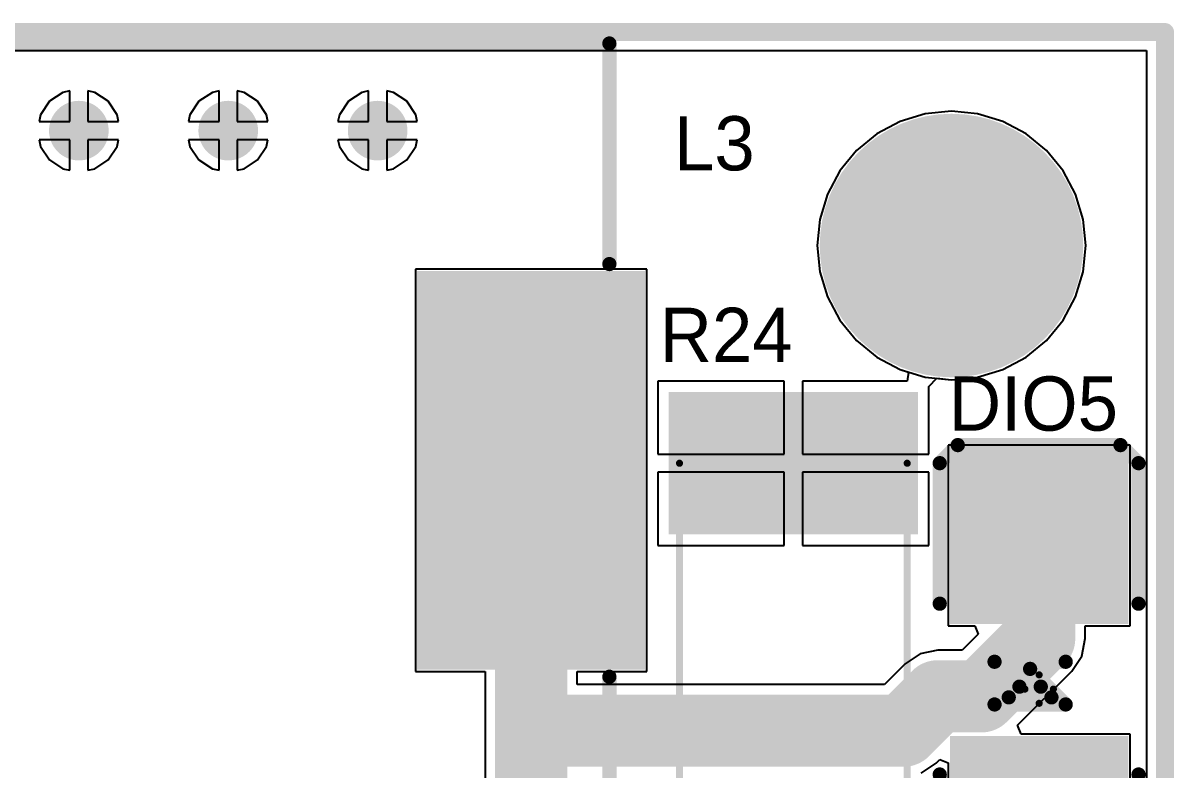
# Model space of a CAD drawing. Header units: millimetres. Extents: x 3.76 to 6.92, y 1.08 to 2.74.
# Drawn here: x 6.281 to 6.918, y 2.326 to 2.74 of the extents above; entities that cross this region are included whole.
import ezdxf

# ---------------------------------------------------------------- set-up
doc = ezdxf.new("R2010")
doc.units = ezdxf.units.MM
doc.header["$MEASUREMENT"] = 0
for name, color, linetype in [('BottomLayer', 5, 'Continuous'), ('BottomSolder', 6, 'Continuous'), ('KeepOutLayer', 6, 'Continuous'), ('Mechanical1', 6, 'Continuous'), ('MultiLayer', 9, 'Continuous'), ('PadHoleLayer', 156, 'Continuous'), ('TopLayer', 1, 'Continuous'), ('TopOverlay', 2, 'Continuous'), ('TopPaste', 8, 'Continuous'), ('TopSolder', 216, 'Continuous'), ('ViaHoleLayer', 16, 'Continuous')]:
    doc.layers.add(name, color=color, linetype=linetype)

# ---------------------------------------------------------------- blocks, each defined once
blk = doc.blocks.new('RES_SMD_2512_19')
at = {"layer": 'TopLayer'}
for points in [[(-0.09054, -0.05996), (-0.09054, 0.06996), (-0.16141, -0.05996), (-0.16141, 0.06996)], [(0.16142, -0.05996), (0.16142, 0.06996), (0.09056, -0.05996), (0.09056, 0.06996)]]:
    blk.add_solid(points, dxfattribs=at)
at = {"layer": 'TopOverlay', "const_width": 0.00394}
for points in [[(0.12599, 0.06799), (-0.12598, 0.06799)], [(-0.12598, -0.05799), (-0.12598, 0.06799)], [(0.12599, -0.05799), (0.12599, 0.06799)], [(0.12599, -0.05799), (-0.12598, -0.05799)]]:
    blk.add_lwpolyline(points, dxfattribs=at)
at = {"layer": 'TopOverlay', "const_width": 0.00197}
for points in [[(-0.12696, 0.06799, 1), (-0.12499, 0.06799, 1)], [(-0.12696, 0.06799, 1), (-0.12499, 0.06799, 1)], [(0.12501, 0.06799, 1), (0.12698, 0.06799, 1)], [(0.12501, 0.06799, 1), (0.12698, 0.06799, 1)], [(-0.12696, -0.05799, 1), (-0.12499, -0.05799, 1)], [(-0.12696, -0.05799, 1), (-0.12499, -0.05799, 1)], [(0.12501, -0.05799, 1), (0.12698, -0.05799, 1)], [(0.12501, -0.05799, 1), (0.12698, -0.05799, 1)]]:
    blk.add_lwpolyline(points, format="xyb", close=True, dxfattribs=at)
at = {"layer": 'TopPaste'}
for points in [[(-0.09054, -0.05996), (-0.09054, 0.06996), (-0.16141, -0.05996), (-0.16141, 0.06996)], [(0.16142, -0.05996), (0.16142, 0.06996), (0.09056, -0.05996), (0.09056, 0.06996)]]:
    blk.add_solid(points, dxfattribs=at)
at = {"layer": 'TopSolder'}
for points in [[(-0.08654, -0.06396), (-0.08654, 0.07396), (-0.16541, -0.06396), (-0.16541, 0.07396)], [(0.16542, -0.06396), (0.16542, 0.07396), (0.08656, -0.06396), (0.08656, 0.07396)]]:
    blk.add_solid(points, dxfattribs=at)
blk = doc.blocks.new('L_SMD_M_12_10_46')
at = {"layer": 'TopLayer'}
for points in [[(-0.1063, 0.13386), (0.1063, 0.13386), (-0.1063, 0.25197), (0.1063, 0.25197)], [(-0.1063, -0.25197), (0.1063, -0.25197), (-0.1063, -0.13386), (0.1063, -0.13386)]]:
    blk.add_solid(points, dxfattribs=at)
at = {"layer": 'TopOverlay', "const_width": 0.00787}
for points in [[(-0.23622, -0.23622), (-0.23622, 0.23622)], [(-0.11417, 0.23622), (-0.23622, 0.23622)], [(0.23622, 0.23622), (0.11417, 0.23622)], [(0.23622, -0.23622), (0.23622, 0.23622)], [(-0.11024, -0.23622), (-0.23622, -0.23622)], [(0.23622, -0.23622), (0.11417, -0.23622)]]:
    blk.add_lwpolyline(points, dxfattribs=at)
at = {"layer": 'TopOverlay', "const_width": 0.00394}
for points in [[(-0.23819, 0.23622, 1), (-0.23425, 0.23622, 1)], [(-0.23819, 0.23622, 1), (-0.23425, 0.23622, 1)], [(-0.11614, 0.23622, 1), (-0.1122, 0.23622, 1)], [(0.1122, 0.23622, 1), (0.11614, 0.23622, 1)], [(0.23425, 0.23622, 1), (0.23819, 0.23622, 1)], [(0.23425, 0.23622, 1), (0.23819, 0.23622, 1)], [(-0.23819, -0.23622, 1), (-0.23425, -0.23622, 1)], [(-0.23819, -0.23622, 1), (-0.23425, -0.23622, 1)], [(-0.1122, -0.23622, 1), (-0.10827, -0.23622, 1)], [(0.1122, -0.23622, 1), (0.11614, -0.23622, 1)], [(0.23425, -0.23622, 1), (0.23819, -0.23622, 1)], [(0.23425, -0.23622, 1), (0.23819, -0.23622, 1)]]:
    blk.add_lwpolyline(points, format="xyb", close=True, dxfattribs=at)
at = {"layer": 'TopPaste'}
for points in [[(-0.1063, 0.13386), (0.1063, 0.13386), (-0.1063, 0.25197), (0.1063, 0.25197)], [(-0.1063, -0.25197), (0.1063, -0.25197), (-0.1063, -0.13386), (0.1063, -0.13386)]]:
    blk.add_solid(points, dxfattribs=at)
at = {"layer": 'TopSolder'}
for points in [[(-0.1103, 0.12986), (0.1103, 0.12986), (-0.1103, 0.25597), (0.1103, 0.25597)], [(-0.1103, -0.25597), (0.1103, -0.25597), (-0.1103, -0.12986), (0.1103, -0.12986)]]:
    blk.add_solid(points, dxfattribs=at)
blk = doc.blocks.new('DIO_SMD_106_51')
at = {"layer": 'Mechanical1', "const_width": 0.00394}
for points in [[(0.005, -0.00787), (0.005, 0.00787)], [(0.01287, 0), (-0.00287, 0)]]:
    blk.add_lwpolyline(points, dxfattribs=at)
at = {"layer": 'Mechanical1', "const_width": 0.00197}
for points in [[(0.00402, 0.00787, 1), (0.00598, 0.00787, 1)], [(-0.00386, 0, 1), (-0.00189, 0, 1)], [(0.01189, 0, 1), (0.01386, 0, 1)], [(0.00402, -0.00787, 1), (0.00598, -0.00787, 1)]]:
    blk.add_lwpolyline(points, format="xyb", close=True, dxfattribs=at)
at = {"layer": 'TopLayer'}
for points in [[(-0.035, 0.04528), (-0.125, 0.04528), (-0.035, -0.04528), (-0.125, -0.04528)], [(0.125, 0.04528), (0.035, 0.04528), (0.125, -0.04528), (0.035, -0.04528)]]:
    blk.add_solid(points, dxfattribs=at)
at = {"layer": 'TopOverlay', "const_width": 0.00787}
for points in [[(-0.13, 0.045), (-0.12, 0.055)], [(-0.04224, 0.055), (-0.12, 0.055)], [(0.135, 0.055), (0.05224, 0.055)], [(0.135, -0.055), (0.135, 0.055)], [(-0.13, -0.045), (-0.13, 0.045)], [(-0.01012, -0.02468), (-0.01012, 0.01469)], [(-0.00618, -0.005), (0.0135, 0.01469)], [(0.0135, -0.02468), (0.0135, 0.01469)], [(0.00957, -0.01681), (0.00957, 0.00681)], [(0.00366, -0.01091), (0.00366, 0.00091)], [(0.0135, -0.02468), (-0.00618, -0.005)], [(-0.12, -0.055), (-0.13, -0.045)], [(-0.04224, -0.055), (-0.12, -0.055)], [(0.135, -0.055), (0.05224, -0.055)]]:
    blk.add_lwpolyline(points, dxfattribs=at)
at = {"layer": 'TopOverlay', "const_width": 0.00394}
for points in [[(-0.12197, 0.055, 1), (-0.11803, 0.055, 1)], [(-0.12197, 0.055, 1), (-0.11803, 0.055, 1)], [(-0.04421, 0.055, 1), (-0.04028, 0.055, 1)], [(0.05028, 0.055, 1), (0.05421, 0.055, 1)], [(0.13303, 0.055, 1), (0.13697, 0.055, 1)], [(0.13303, 0.055, 1), (0.13697, 0.055, 1)], [(-0.13197, 0.045, 1), (-0.12803, 0.045, 1)], [(-0.13197, 0.045, 1), (-0.12803, 0.045, 1)], [(-0.01209, 0.01469, 1), (-0.00815, 0.01469, 1)], [(0.01154, 0.01469, 1), (0.01547, 0.01469, 1)], [(0.01154, 0.01469, 1), (0.01547, 0.01469, 1)], [(0.0076, 0.00681, 1), (0.01154, 0.00681, 1)], [(0.00169, 0.00091, 1), (0.00563, 0.00091, 1)], [(-0.00815, -0.005, 1), (-0.00421, -0.005, 1)], [(-0.00815, -0.005, 1), (-0.00421, -0.005, 1)], [(0.00169, -0.01091, 1), (0.00563, -0.01091, 1)], [(0.0076, -0.01681, 1), (0.01154, -0.01681, 1)], [(-0.01209, -0.02468, 1), (-0.00815, -0.02468, 1)], [(0.01154, -0.02468, 1), (0.01547, -0.02468, 1)], [(0.01154, -0.02468, 1), (0.01547, -0.02468, 1)], [(-0.13197, -0.045, 1), (-0.12803, -0.045, 1)], [(-0.13197, -0.045, 1), (-0.12803, -0.045, 1)], [(-0.12197, -0.055, 1), (-0.11803, -0.055, 1)], [(-0.12197, -0.055, 1), (-0.11803, -0.055, 1)], [(-0.04421, -0.055, 1), (-0.04028, -0.055, 1)], [(0.05028, -0.055, 1), (0.05421, -0.055, 1)], [(0.13303, -0.055, 1), (0.13697, -0.055, 1)], [(0.13303, -0.055, 1), (0.13697, -0.055, 1)]]:
    blk.add_lwpolyline(points, format="xyb", close=True, dxfattribs=at)
at = {"layer": 'TopPaste'}
for points in [[(-0.035, 0.04528), (-0.125, 0.04528), (-0.035, -0.04528), (-0.125, -0.04528)], [(0.125, 0.04528), (0.035, 0.04528), (0.125, -0.04528), (0.035, -0.04528)]]:
    blk.add_solid(points, dxfattribs=at)
at = {"layer": 'TopSolder'}
for points in [[(-0.031, 0.04928), (-0.129, 0.04928), (-0.031, -0.04928), (-0.129, -0.04928)], [(0.129, 0.04928), (0.031, 0.04928), (0.129, -0.04928), (0.031, -0.04928)]]:
    blk.add_solid(points, dxfattribs=at)

msp = doc.modelspace()

# ---------------------------------------------------------------- linework, layer by layer
at = {"layer": 'BottomLayer'}
for p, q in [((5.684, 2.72435), (6.90241, 2.72435)), ((6.90241, 2.72435), (6.90241, 1.0912)), ((6.30289, 2.70119), (6.29544, 2.69622)), ((6.30667, 2.70195), (6.30289, 2.70119)), ((6.30667, 2.685), (6.30667, 2.70195)), ((6.32045, 2.70119), (6.31667, 2.70195)), ((6.31667, 2.70195), (6.31667, 2.685)), ((6.32789, 2.69622), (6.32045, 2.70119)), ((6.38555, 2.70119), (6.37811, 2.69622)), ((6.38933, 2.70195), (6.38555, 2.70119)), ((6.38933, 2.685), (6.38933, 2.70195)), ((6.40311, 2.70119), (6.39933, 2.70195)), ((6.39933, 2.70195), (6.39933, 2.685)), ((6.41055, 2.69622), (6.40311, 2.70119)), ((6.46822, 2.70119), (6.46078, 2.69622)), ((6.472, 2.70195), (6.46822, 2.70119)), ((6.472, 2.685), (6.472, 2.70195)), ((6.48578, 2.70119), (6.482, 2.70195)), ((6.482, 2.70195), (6.482, 2.685)), ((6.49322, 2.69622), (6.48578, 2.70119)), ((6.29544, 2.69622), (6.29047, 2.68878)), ((6.33286, 2.68878), (6.32789, 2.69622)), ((6.37811, 2.69622), (6.37314, 2.68878)), ((6.41553, 2.68878), (6.41055, 2.69622)), ((6.46078, 2.69622), (6.45581, 2.68878)), ((6.49819, 2.68878), (6.49322, 2.69622)), ((6.29047, 2.68878), (6.28972, 2.685)), ((6.33361, 2.685), (6.33286, 2.68878)), ((6.37314, 2.68878), (6.37239, 2.685)), ((6.41628, 2.685), (6.41553, 2.68878)), ((6.45581, 2.68878), (6.45505, 2.685)), ((6.49895, 2.685), (6.49819, 2.68878)), ((6.78001, 2.68926), (6.76608, 2.68504)), ((6.7945, 2.69069), (6.78001, 2.68926)), ((6.80898, 2.68926), (6.7945, 2.69069)), ((6.82291, 2.68504), (6.80898, 2.68926)), ((6.28972, 2.685), (6.30667, 2.685)), ((6.31667, 2.685), (6.33361, 2.685)), ((6.37239, 2.685), (6.38933, 2.685)), ((6.39933, 2.685), (6.41628, 2.685)), ((6.45505, 2.685), (6.472, 2.685)), ((6.482, 2.685), (6.49895, 2.685)), ((6.76608, 2.68504), (6.75324, 2.67817)), ((6.83575, 2.67817), (6.82291, 2.68504)), ((6.30667, 2.675), (6.28972, 2.675)), ((6.28972, 2.675), (6.29047, 2.67122)), ((6.30667, 2.65805), (6.30667, 2.675)), ((6.33361, 2.675), (6.31667, 2.675)), ((6.31667, 2.675), (6.31667, 2.65805)), ((6.33286, 2.67122), (6.33361, 2.675)), ((6.38933, 2.675), (6.37239, 2.675)), ((6.37239, 2.675), (6.37314, 2.67122)), ((6.38933, 2.65805), (6.38933, 2.675)), ((6.41628, 2.675), (6.39933, 2.675)), ((6.39933, 2.675), (6.39933, 2.65805)), ((6.41553, 2.67122), (6.41628, 2.675)), ((6.472, 2.675), (6.45505, 2.675)), ((6.45505, 2.675), (6.45581, 2.67122)), ((6.472, 2.65805), (6.472, 2.675)), ((6.49895, 2.675), (6.482, 2.675)), ((6.482, 2.675), (6.482, 2.65805)), ((6.49819, 2.67122), (6.49895, 2.675)), ((6.75324, 2.67817), (6.74199, 2.66894)), ((6.847, 2.66894), (6.83575, 2.67817)), ((6.29047, 2.67122), (6.29544, 2.66378)), ((6.32789, 2.66378), (6.33286, 2.67122)), ((6.37314, 2.67122), (6.37811, 2.66378)), ((6.41055, 2.66378), (6.41553, 2.67122)), ((6.45581, 2.67122), (6.46078, 2.66378)), ((6.49322, 2.66378), (6.49819, 2.67122)), ((6.74199, 2.66894), (6.73276, 2.65769)), ((6.85624, 2.65769), (6.847, 2.66894)), ((6.29544, 2.66378), (6.30289, 2.65881)), ((6.32045, 2.65881), (6.32789, 2.66378)), ((6.37811, 2.66378), (6.38555, 2.65881)), ((6.40311, 2.65881), (6.41055, 2.66378)), ((6.46078, 2.66378), (6.46822, 2.65881)), ((6.48578, 2.65881), (6.49322, 2.66378)), ((6.30289, 2.65881), (6.30667, 2.65805)), ((6.31667, 2.65805), (6.32045, 2.65881)), ((6.38555, 2.65881), (6.38933, 2.65805)), ((6.39933, 2.65805), (6.40311, 2.65881)), ((6.46822, 2.65881), (6.472, 2.65805)), ((6.482, 2.65805), (6.48578, 2.65881)), ((6.73276, 2.65769), (6.72589, 2.64485)), ((6.8631, 2.64485), (6.85624, 2.65769)), ((6.72589, 2.64485), (6.72167, 2.63092)), ((6.86732, 2.63092), (6.8631, 2.64485)), ((6.72167, 2.63092), (6.72024, 2.61643)), ((6.86875, 2.61643), (6.86732, 2.63092)), ((6.72024, 2.61643), (6.72167, 2.60195)), ((6.86732, 2.60195), (6.86875, 2.61643)), ((6.72167, 2.60195), (6.72589, 2.58802)), ((6.8631, 2.58802), (6.86732, 2.60195)), ((6.72589, 2.58802), (6.73276, 2.57518)), ((6.85624, 2.57518), (6.8631, 2.58802)), ((6.73276, 2.57518), (6.74199, 2.56393)), ((6.847, 2.56393), (6.85624, 2.57518)), ((6.74199, 2.56393), (6.75324, 2.55469)), ((6.83575, 2.55469), (6.847, 2.56393)), ((6.75324, 2.55469), (6.76608, 2.54783)), ((6.82291, 2.54783), (6.83575, 2.55469)), ((6.76608, 2.54783), (6.78001, 2.5436)), ((6.80898, 2.5436), (6.82291, 2.54783)), ((6.78001, 2.5436), (6.7945, 2.54218)), ((6.7945, 2.54218), (6.80898, 2.5436))]:
    msp.add_line(p, q, dxfattribs=at)
for points, const_width in [([(6.30542, 2.68, 1), (6.31792, 2.68, 1)], 0.0125), ([(6.38808, 2.68, 1), (6.40058, 2.68, 1)], 0.0125), ([(6.47075, 2.68, 1), (6.48325, 2.68, 1)], 0.0125), ([(6.76005, 2.61643, 1), (6.82894, 2.61643, 1)], 0.0689)]:
    msp.add_lwpolyline(points, format="xyb", close=True, dxfattribs=dict(at, const_width=const_width))
at = {"layer": 'BottomSolder'}
for points, const_width in [([(6.30342, 2.68, 1), (6.31992, 2.68, 1)], 0.0165), ([(6.38608, 2.68, 1), (6.40258, 2.68, 1)], 0.0165), ([(6.46875, 2.68, 1), (6.48525, 2.68, 1)], 0.0165), ([(6.75805, 2.61643, 1), (6.83094, 2.61643, 1)], 0.0729)]:
    msp.add_lwpolyline(points, format="xyb", close=True, dxfattribs=dict(at, const_width=const_width))
at = {"layer": 'KeepOutLayer', "const_width": 0.01}
for points in [[(3.763, 2.73454), (6.91261, 2.73454)], [(6.91261, 1.081), (6.91261, 2.73454)]]:
    msp.add_lwpolyline(points, dxfattribs=at)
at = {"layer": 'KeepOutLayer', "const_width": 0.005}
msp.add_lwpolyline([(6.91011, 2.73454, 1), (6.91511, 2.73454, 1)], format="xyb", close=True, dxfattribs=at)
msp.add_lwpolyline([(6.91011, 2.73454, 1), (6.91511, 2.73454, 1)], format="xyb", close=True, dxfattribs=at)
at = {"layer": 'MultiLayer'}
for points, const_width in [([(6.30542, 2.68, 1), (6.31792, 2.68, 1)], 0.0125), ([(6.38808, 2.68, 1), (6.40058, 2.68, 1)], 0.0125), ([(6.47075, 2.68, 1), (6.48325, 2.68, 1)], 0.0125), ([(6.76005, 2.61643, 1), (6.82894, 2.61643, 1)], 0.0689)]:
    msp.add_lwpolyline(points, format="xyb", close=True, dxfattribs=dict(at, const_width=const_width))
at = {"layer": 'PadHoleLayer', "const_width": 0.0689}
msp.add_lwpolyline([(6.76005, 2.61643, 1), (6.82894, 2.61643, 1)], format="xyb", close=True, dxfattribs=at)
at = {"layer": 'TopLayer'}
for p, q in [((5.684, 2.72435), (6.90241, 2.72435)), ((6.90241, 2.72435), (6.90241, 1.0912)), ((6.30289, 2.70119), (6.29544, 2.69622)), ((6.30667, 2.70195), (6.30289, 2.70119)), ((6.30667, 2.685), (6.30667, 2.70195)), ((6.32045, 2.70119), (6.31667, 2.70195)), ((6.31667, 2.70195), (6.31667, 2.685)), ((6.32789, 2.69622), (6.32045, 2.70119)), ((6.38555, 2.70119), (6.37811, 2.69622)), ((6.38933, 2.70195), (6.38555, 2.70119)), ((6.38933, 2.685), (6.38933, 2.70195)), ((6.40311, 2.70119), (6.39933, 2.70195)), ((6.39933, 2.70195), (6.39933, 2.685)), ((6.41055, 2.69622), (6.40311, 2.70119)), ((6.46822, 2.70119), (6.46078, 2.69622)), ((6.472, 2.70195), (6.46822, 2.70119)), ((6.472, 2.685), (6.472, 2.70195)), ((6.48578, 2.70119), (6.482, 2.70195)), ((6.482, 2.70195), (6.482, 2.685)), ((6.49322, 2.69622), (6.48578, 2.70119)), ((6.29544, 2.69622), (6.29047, 2.68878)), ((6.33286, 2.68878), (6.32789, 2.69622)), ((6.37811, 2.69622), (6.37314, 2.68878)), ((6.41553, 2.68878), (6.41055, 2.69622)), ((6.46078, 2.69622), (6.45581, 2.68878)), ((6.49819, 2.68878), (6.49322, 2.69622)), ((6.29047, 2.68878), (6.28972, 2.685)), ((6.33361, 2.685), (6.33286, 2.68878)), ((6.37314, 2.68878), (6.37239, 2.685)), ((6.41628, 2.685), (6.41553, 2.68878)), ((6.45581, 2.68878), (6.45505, 2.685)), ((6.49895, 2.685), (6.49819, 2.68878)), ((6.78001, 2.68926), (6.76608, 2.68504)), ((6.7945, 2.69069), (6.78001, 2.68926)), ((6.80898, 2.68926), (6.7945, 2.69069)), ((6.82291, 2.68504), (6.80898, 2.68926)), ((6.28972, 2.685), (6.30667, 2.685)), ((6.31667, 2.685), (6.33361, 2.685)), ((6.37239, 2.685), (6.38933, 2.685)), ((6.39933, 2.685), (6.41628, 2.685)), ((6.45505, 2.685), (6.472, 2.685)), ((6.482, 2.685), (6.49895, 2.685)), ((6.76608, 2.68504), (6.75324, 2.67817)), ((6.83575, 2.67817), (6.82291, 2.68504)), ((6.30667, 2.675), (6.28972, 2.675)), ((6.28972, 2.675), (6.29047, 2.67122)), ((6.30667, 2.65805), (6.30667, 2.675)), ((6.33361, 2.675), (6.31667, 2.675)), ((6.31667, 2.675), (6.31667, 2.65805)), ((6.33286, 2.67122), (6.33361, 2.675)), ((6.38933, 2.675), (6.37239, 2.675)), ((6.37239, 2.675), (6.37314, 2.67122)), ((6.38933, 2.65805), (6.38933, 2.675)), ((6.41628, 2.675), (6.39933, 2.675)), ((6.39933, 2.675), (6.39933, 2.65805)), ((6.41553, 2.67122), (6.41628, 2.675)), ((6.472, 2.675), (6.45505, 2.675)), ((6.45505, 2.675), (6.45581, 2.67122)), ((6.472, 2.65805), (6.472, 2.675)), ((6.49895, 2.675), (6.482, 2.675)), ((6.482, 2.675), (6.482, 2.65805)), ((6.49819, 2.67122), (6.49895, 2.675)), ((6.75324, 2.67817), (6.74199, 2.66894)), ((6.847, 2.66894), (6.83575, 2.67817)), ((6.29047, 2.67122), (6.29544, 2.66378)), ((6.32789, 2.66378), (6.33286, 2.67122)), ((6.37314, 2.67122), (6.37811, 2.66378)), ((6.41055, 2.66378), (6.41553, 2.67122)), ((6.45581, 2.67122), (6.46078, 2.66378)), ((6.49322, 2.66378), (6.49819, 2.67122)), ((6.74199, 2.66894), (6.73276, 2.65769)), ((6.85624, 2.65769), (6.847, 2.66894)), ((6.29544, 2.66378), (6.30289, 2.65881)), ((6.32045, 2.65881), (6.32789, 2.66378)), ((6.37811, 2.66378), (6.38555, 2.65881)), ((6.40311, 2.65881), (6.41055, 2.66378)), ((6.46078, 2.66378), (6.46822, 2.65881)), ((6.48578, 2.65881), (6.49322, 2.66378)), ((6.30289, 2.65881), (6.30667, 2.65805)), ((6.31667, 2.65805), (6.32045, 2.65881)), ((6.38555, 2.65881), (6.38933, 2.65805)), ((6.39933, 2.65805), (6.40311, 2.65881)), ((6.46822, 2.65881), (6.472, 2.65805)), ((6.482, 2.65805), (6.48578, 2.65881)), ((6.73276, 2.65769), (6.72589, 2.64485)), ((6.8631, 2.64485), (6.85624, 2.65769)), ((6.72589, 2.64485), (6.72167, 2.63092)), ((6.86732, 2.63092), (6.8631, 2.64485)), ((6.72167, 2.63092), (6.72024, 2.61643)), ((6.86875, 2.61643), (6.86732, 2.63092)), ((6.72024, 2.61643), (6.72167, 2.60195)), ((6.86732, 2.60195), (6.86875, 2.61643)), ((6.62597, 2.6033), (6.49786, 2.6033)), ((6.49786, 2.6033), (6.49786, 2.3807)), ((6.62597, 2.3807), (6.62597, 2.6033)), ((6.72167, 2.60195), (6.72589, 2.58802)), ((6.8631, 2.58802), (6.86732, 2.60195)), ((6.72589, 2.58802), (6.73276, 2.57518)), ((6.85624, 2.57518), (6.8631, 2.58802)), ((6.73276, 2.57518), (6.74199, 2.56393)), ((6.847, 2.56393), (6.85624, 2.57518)), ((6.74199, 2.56393), (6.75324, 2.55469)), ((6.83575, 2.55469), (6.847, 2.56393)), ((6.75324, 2.55469), (6.76608, 2.54783)), ((6.82291, 2.54783), (6.83575, 2.55469)), ((6.76608, 2.54783), (6.77076, 2.54641)), ((6.80898, 2.5436), (6.82291, 2.54783)), ((6.702, 2.54141), (6.63204, 2.54141)), ((6.63204, 2.54141), (6.63204, 2.50098)), ((6.702, 2.50098), (6.702, 2.54141)), ((6.77002, 2.54141), (6.712, 2.54141)), ((6.712, 2.54141), (6.712, 2.50098)), ((6.77076, 2.54641), (6.77002, 2.54141)), ((6.78196, 2.53839), (6.78631, 2.54298)), ((6.78631, 2.54298), (6.7945, 2.54218)), ((6.7945, 2.54218), (6.80898, 2.5436)), ((6.78196, 2.50098), (6.78196, 2.53839)), ((6.89328, 2.506), (6.79272, 2.506)), ((6.79272, 2.506), (6.79272, 2.406)), ((6.89328, 2.406), (6.89328, 2.506)), ((6.63204, 2.50098), (6.702, 2.50098)), ((6.712, 2.50098), (6.78196, 2.50098)), ((6.702, 2.49098), (6.63204, 2.49098)), ((6.63204, 2.49098), (6.63204, 2.45054)), ((6.702, 2.45054), (6.702, 2.49098)), ((6.78196, 2.49098), (6.712, 2.49098)), ((6.712, 2.49098), (6.712, 2.45054)), ((6.78196, 2.45054), (6.78196, 2.49098)), ((6.63204, 2.45054), (6.702, 2.45054)), ((6.712, 2.45054), (6.78196, 2.45054)), ((6.79272, 2.406), (6.80742, 2.406)), ((6.80933, 2.40138), (6.80044, 2.39249)), ((6.80742, 2.406), (6.80933, 2.40138)), ((6.86849, 2.399), (6.86849, 2.406)), ((6.86849, 2.406), (6.89328, 2.406)), ((6.86655, 2.38925), (6.86849, 2.399)), ((6.7772, 2.39055), (6.76893, 2.38502)), ((6.78695, 2.39249), (6.7772, 2.39055)), ((6.80044, 2.39249), (6.78695, 2.39249)), ((6.86102, 2.38098), (6.86655, 2.38925)), ((6.76893, 2.38502), (6.7574, 2.37349)), ((6.49786, 2.3807), (6.53642, 2.3807)), ((6.53642, 2.3807), (6.53642, 2.348)), ((6.5874, 2.37349), (6.5874, 2.3807)), ((6.5874, 2.3807), (6.62597, 2.3807)), ((6.83105, 2.351), (6.86102, 2.38098)), ((6.7574, 2.37349), (6.5874, 2.37349)), ((6.83312, 2.346), (6.83105, 2.351)), ((6.53642, 2.348), (6.53642, 2.28247)), ((6.89328, 2.346), (6.83312, 2.346)), ((6.89328, 2.246), (6.89328, 2.346)), ((6.78598, 2.32998), (6.7881, 2.3321)), ((6.7881, 2.3321), (6.79272, 2.33019)), ((6.77771, 2.32445), (6.78598, 2.32998)), ((6.79272, 2.33019), (6.79272, 2.25421))]:
    msp.add_line(p, q, dxfattribs=at)
for points, const_width in [([(6.30542, 2.68, 1), (6.31792, 2.68, 1)], 0.0125), ([(6.38808, 2.68, 1), (6.40058, 2.68, 1)], 0.0125), ([(6.47075, 2.68, 1), (6.48325, 2.68, 1)], 0.0125), ([(6.76005, 2.61643, 1), (6.82894, 2.61643, 1)], 0.0689), ([(6.55191, 2.492, 1), (6.57191, 2.492, 1)], 0.02), ([(6.833, 2.456, 1), (6.853, 2.456, 1)], 0.02), ([(6.833, 2.399, 1), (6.853, 2.399, 1)], 0.02), ([(6.833, 2.399, 1), (6.853, 2.399, 1)], 0.02), ([(6.77695, 2.367, 1), (6.79695, 2.367, 1)], 0.02), ([(6.77695, 2.367, 1), (6.79695, 2.367, 1)], 0.02), ([(6.801, 2.367, 1), (6.821, 2.367, 1)], 0.02), ([(6.801, 2.367, 1), (6.821, 2.367, 1)], 0.02), ([(6.55191, 2.348, 1), (6.57191, 2.348, 1)], 0.02), ([(6.55191, 2.348, 1), (6.57191, 2.348, 1)], 0.02), ([(6.55191, 2.348, 1), (6.57191, 2.348, 1)], 0.02), ([(6.75795, 2.348, 1), (6.77795, 2.348, 1)], 0.02), ([(6.75795, 2.348, 1), (6.77795, 2.348, 1)], 0.02)]:
    msp.add_lwpolyline(points, format="xyb", close=True, dxfattribs=dict(at, const_width=const_width))
at = {"layer": 'TopLayer', "const_width": 0.04}
for points in [[(6.56191, 2.348), (6.56191, 2.492)], [(6.843, 2.399), (6.843, 2.456)], [(6.811, 2.367), (6.843, 2.399)], [(6.76795, 2.348), (6.78695, 2.367)], [(6.78695, 2.367), (6.811, 2.367)], [(6.56191, 2.27191), (6.56191, 2.348)], [(6.56191, 2.348), (6.76795, 2.348)]]:
    msp.add_lwpolyline(points, dxfattribs=at)
at = {"layer": 'TopSolder'}
for points, const_width in [([(6.30342, 2.68, 1), (6.31992, 2.68, 1)], 0.0165), ([(6.38608, 2.68, 1), (6.40258, 2.68, 1)], 0.0165), ([(6.46875, 2.68, 1), (6.48525, 2.68, 1)], 0.0165), ([(6.75805, 2.61643, 1), (6.83094, 2.61643, 1)], 0.0729)]:
    msp.add_lwpolyline(points, format="xyb", close=True, dxfattribs=dict(at, const_width=const_width))
at = {"layer": 'ViaHoleLayer', "const_width": 0.0075}
for points in [[(6.30792, 2.68, 1), (6.31542, 2.68, 1)], [(6.39058, 2.68, 1), (6.39808, 2.68, 1)], [(6.47325, 2.68, 1), (6.48075, 2.68, 1)]]:
    msp.add_lwpolyline(points, format="xyb", close=True, dxfattribs=at)

# ---------------------------------------------------------------- block references
at = {"rotation": 270}
for name, p in [('L_SMD_M_12_10_46', (6.369, 2.492)), ('RES_SMD_2512_19', (6.702, 2.37)), ('DIO_SMD_106_51', (6.843, 2.376))]:
    msp.add_blockref(name, p, dxfattribs=at)

# ---------------------------------------------------------------- texts
at = {"layer": 'TopOverlay'}
for s, p in [('L3', (6.641, 2.658)), ('R24', (6.633, 2.552)), ('DIO5', (6.793, 2.514))]:
    msp.add_text(s, height=0.03, dxfattribs=at).set_placement(p)

doc.saveas('drawing.dxf')
